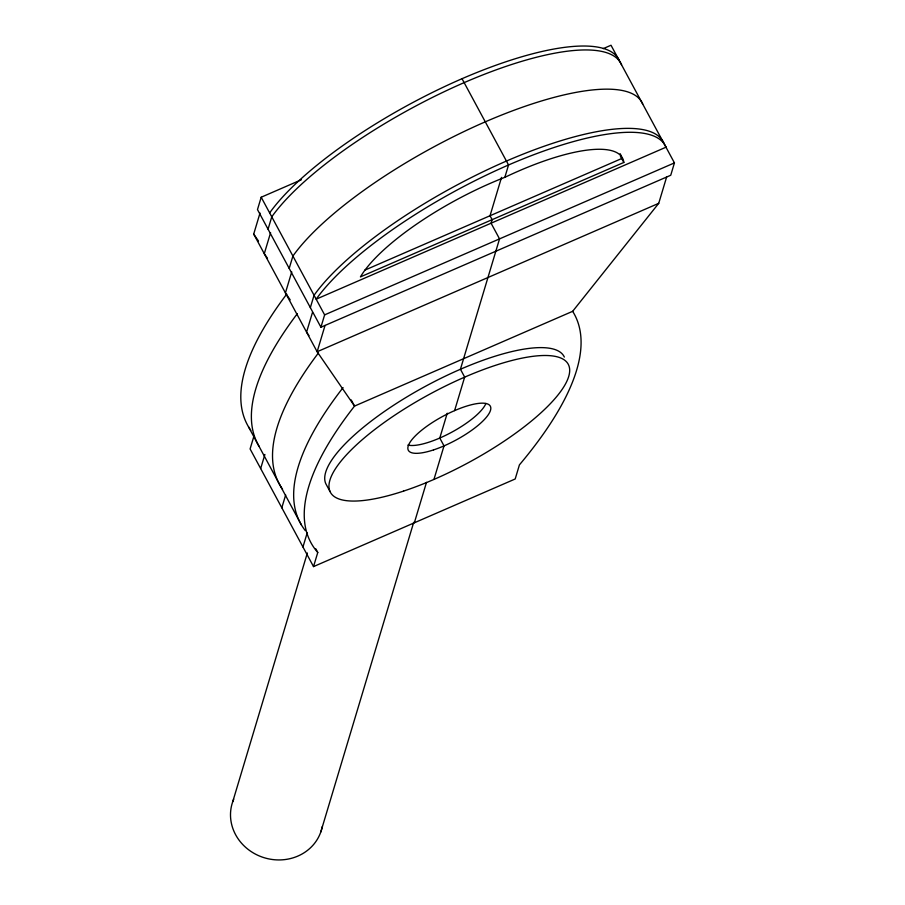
<?xml version="1.0" encoding="UTF-8"?>
<svg xmlns="http://www.w3.org/2000/svg" width="905" height="905" viewBox="0 0 905 905"><rect width="100%" height="100%" fill="white"/><g stroke="black" fill="none" stroke-linecap="round" stroke-linejoin="round"><path stroke-width="1.36" d="M301.354 179.778L261.194 197.233L257.484 209.587L320.924 327.225L670.741 175.253L674.44 162.9L611.011 45.25L603.228 48.632M666.623 177.041L658.727 203.331L572.65 311.32A617.482 179.79 -28.3 0 1 519.425 464.865L515.194 478.983L313.526 566.598L317.768 552.48A617.482 179.79 -28.3 0 1 354.534 406.085L317.146 351.74L253.705 234.09L260.018 213.048M268.061 229.191L271.76 216.838A204.632 59.583 -28.3 0 1 464.141 82.627A204.632 59.583 -28.3 0 1 621.577 64.855M270.595 232.664L264.283 253.694L267.461 258.321M289.204 268.4L292.903 256.058A204.632 59.583 -28.3 0 1 485.284 121.836A204.632 59.583 -28.3 0 1 642.72 104.075M291.738 271.873L285.426 292.915L290.2 299.849M253.943 436.12L250.097 448.948L313.526 566.598M260.663 468.552L264.905 454.446M310.347 307.621L314.058 295.268A204.632 59.583 -28.3 0 1 506.427 161.056A204.632 59.583 -28.3 0 1 663.874 143.284M312.497 312.406L306.569 332.135L308.956 335.597M320.924 327.225L324.623 314.872L261.194 197.233M325.042 325.438L317.146 351.74L658.727 203.331M281.817 507.773L285.663 494.945M302.96 546.993L307.191 532.875M232.721 801.762L307.349 552.989M501.528 177.38L490.024 215.752L492.139 219.677L491.076 223.196L499.537 238.886L460.43 369.229L464.661 377.08L454.604 410.599M620.389 156.079L623.828 162.459L360.439 276.885A135.06 39.322 -28.3 0 1 504.843 177.323L508.542 164.97L462.025 78.701A204.632 59.583 -28.3 0 0 269.645 212.913M320.823 831.933L413.709 522.321M414.354 522.785L426.493 482.354M447.24 413.212L439.785 438.043L444.016 445.882L433.959 479.412M364.783 270.165L621.712 158.533A135.06 39.322 -28.3 0 0 620.163 153.714M324.623 314.872L674.44 162.9M572.65 311.32L354.534 406.085L351.231 399.953M253.705 234.09L258.479 241.024M330.054 491.573L325.823 483.734A135.06 39.322 -28.3 0 1 429.015 384.399A135.06 39.322 -28.3 0 1 564.335 357.068M315.788 548.803L317.768 552.48M248.536 426.855L301.399 524.9M322.293 826.537A46.574 42.773 16.7 0 1 264.079 857.691A46.574 42.773 16.7 0 1 233.728 799.16M504.843 177.323A135.06 39.322 -28.3 0 1 623.828 162.459M305.37 530.681A617.482 179.79 -28.3 0 1 343.063 387.612M282.541 489.209A617.482 179.79 -28.3 0 1 318.447 352.939M485.906 403.46A46.574 13.564 -28.3 0 1 450.882 432.669A46.574 13.564 -28.3 0 1 407.917 445.068M462.025 78.701A204.632 59.583 -28.3 0 1 619.461 60.94M250.821 430.384A617.482 179.79 -28.3 0 1 286.727 294.114M259.113 446.459A617.482 179.79 -28.3 0 1 297.293 313.718M665.99 147.21L316.173 299.193A204.632 59.583 -28.3 0 1 508.542 164.97A204.632 59.583 -28.3 0 1 665.99 147.21M433.54 449.909A46.574 13.564 -28.3 0 0 490.431 406.402A46.574 13.564 -28.3 0 0 423.947 428.416A46.574 13.564 -28.3 0 0 433.54 449.909M403.585 491.087A135.06 39.322 -28.3 0 0 568.566 364.919A135.06 39.322 -28.3 0 0 375.767 428.732A135.06 39.322 -28.3 0 0 403.585 491.087"/></g></svg>
